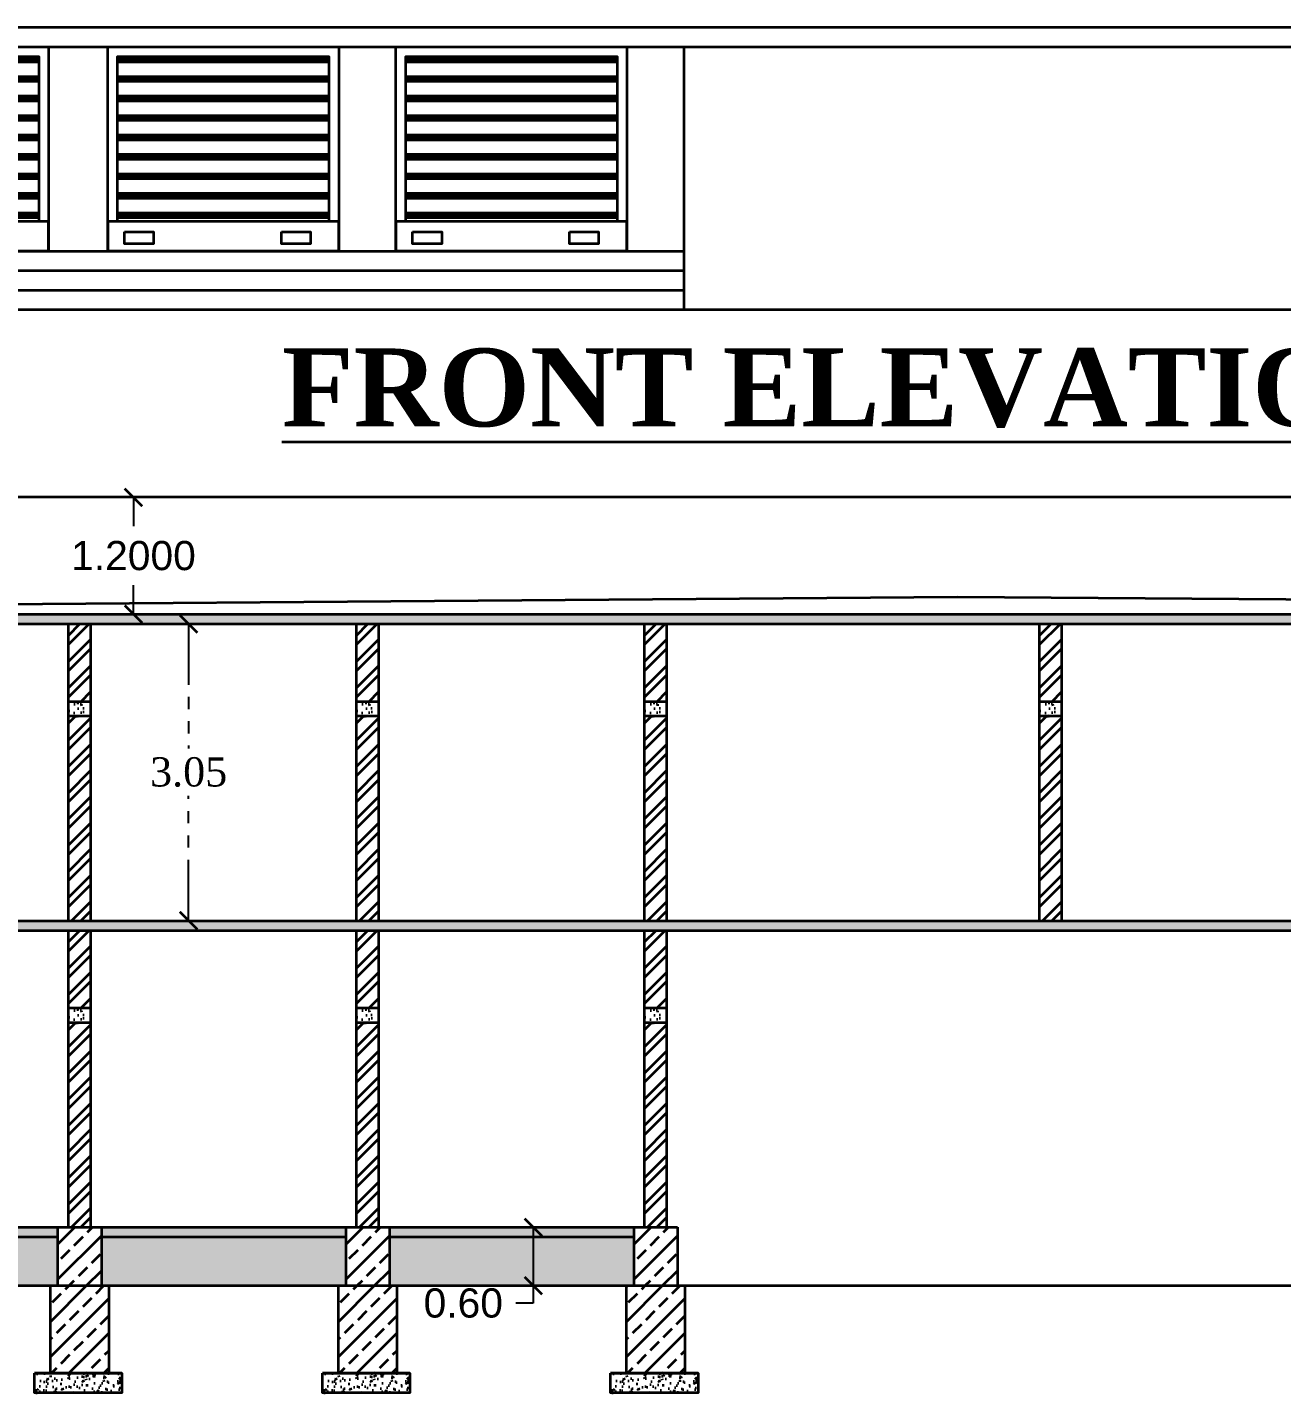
# Model space of a CAD drawing. Header units: metres. Extents: x 915 to 5569, y -1565 to 175.
# Drawn here: x 5397.87 to 5410.76, y -1408.18 to -1394.15 of the extents above; entities that cross this region are included whole.
import ezdxf

# ---------------------------------------------------------------- set-up
doc = ezdxf.new("R2010")
doc.units = ezdxf.units.M
doc.header["$MEASUREMENT"] = 0
doc.header["$PDMODE"] = 98
doc.linetypes.add('HIDDEN', pattern=[0.375, 0.25, -0.125])
doc.linetypes.add('PHANTOM2', pattern=[1.25, 0.625, -0.125, 0.125, -0.125, 0.125, -0.125])
doc.layers.add('BLK_1_FLR_1_KITCHEN', color=163, linetype='Continuous', lineweight=0)
doc.layers.add('BLK_1_PARAPET_HT', color=233, linetype='Continuous')
doc.layers.add('BLK_1_PLINTH_HEIGHT', color=7, linetype='Continuous')
doc.styles.add('S.M.S .HEADING', font='arial.ttf')
doc.styles.get("Standard").update_dxf_attribs({"font": 'times.ttf'})
doc.dimstyles.new('STANDARD$0', dxfattribs={"dimtxt": 0.3, "dimasz": 0.18, "dimexe": 0.1, "dimexo": 0.1, "dimgap": 0.09, "dimtad": 0, "dimtih": 1, "dimtoh": 1, "dimzin": 1, "dimdsep": 46, "dimtxsty": 'Standard', "dimcen": 0.1, "dimadec": 3, "dimazin": 0, "dimtfac": 1, "dimtofl": 0, "dimtmove": 0, "dimatfit": 3, "dimfxl": 0, "dimtolj": 1, "dimtzin": 0, "dimarcsym": 0})
pattern_1 = [(45, (-1959.4351, -1382.82587), (-0.134703842, 0.134703842), []), (45, (-1959.4351, -1382.73062), (-0.134703842, 0.134703842), [])]
pattern_2 = [(45, (-582.45876, -1285.92572), (-0.179605122, 0.179605122), []), (45, (-582.27916, -1285.92572), (-0.179605122, 0.179605122), [0.127, -0.0635])]
pattern_3 = [(45, (-1962.3951, -1382.82587), (-0.134703842, 0.134703842), []), (45, (-1962.3951, -1382.73062), (-0.134703842, 0.134703842), [])]
pattern_4 = [(45, (-585.41876, -1285.92572), (-0.179605122, 0.179605122), []), (45, (-585.23916, -1285.92572), (-0.179605122, 0.179605122), [0.127, -0.0635])]
pattern_5 = [(45, (-1965.3551, -1382.82587), (-0.134703842, 0.134703842), []), (45, (-1965.3551, -1382.73062), (-0.134703842, 0.134703842), [])]
pattern_6 = [(45, (-588.37876, -1285.92572), (-0.179605122, 0.179605122), []), (45, (-588.19916, -1285.92572), (-0.179605122, 0.179605122), [0.127, -0.0635])]
pattern_7 = [(45, (-1959.4351, -1379.67587), (-0.134703842, 0.134703842), []), (45, (-1959.4351, -1379.58062), (-0.134703842, 0.134703842), [])]
pattern_8 = [(45, (-1962.3951, -1379.67587), (-0.134703842, 0.134703842), []), (45, (-1962.3951, -1379.58062), (-0.134703842, 0.134703842), [])]
pattern_9 = [(45, (-1965.3551, -1379.67587), (-0.134703842, 0.134703842), []), (45, (-1965.3551, -1379.58062), (-0.134703842, 0.134703842), [])]
pattern_10 = [(45, (-1955.37581, -1379.67587), (-0.134703842, 0.134703842), []), (45, (-1955.37581, -1379.58062), (-0.134703842, 0.134703842), [])]

# ---------------------------------------------------------------- blocks, each defined once
blk = doc.blocks.new('*D31')
at = {"color": 0, "lineweight": -2}
for p, q in [((5389.384, -1403.329), (5389.184, -1403.329)), ((5389.284, -1403.509), (5389.284, -1404.986)), ((5389.284, -1406.899), (5389.284, -1405.421)), ((5389.384, -1407.079), (5389.184, -1407.079))]:
    blk.add_line(p, q, dxfattribs=at)
at = {"color": 0, "lineweight": 35}
for points in [[(5389.254, -1403.509), (5389.314, -1403.509), (5389.284, -1403.329)], [(5389.254, -1406.899), (5389.314, -1406.899), (5389.284, -1407.079)]]:
    blk.add_solid(points, dxfattribs=at)
at = {"layer": 'Defpoints', "color": 0, "lineweight": 35}
for p in [(5417.255, -1403.329), (5389.284, -1407.079), (5417.255, -1407.079)]:
    blk.add_point(p, dxfattribs=at)
at = {"color": 0, "lineweight": 35, "insert": (5389.284, -1405.204), "char_height": 0.25, "attachment_point": 5}
blk.add_mtext('\\A1;{\\fTimes New Roman|b1|i0|c0|p18;3.75}', dxfattribs=at)
blk = doc.blocks.new('*D33')
at = {"color": 0, "lineweight": -2}
for p, q in [((5389.384, -1400.179), (5389.184, -1400.179)), ((5389.284, -1400.359), (5389.284, -1401.836)), ((5389.284, -1403.749), (5389.284, -1402.271)), ((5389.384, -1403.929), (5389.184, -1403.929))]:
    blk.add_line(p, q, dxfattribs=at)
at = {"color": 0, "lineweight": 35}
for points in [[(5389.254, -1400.359), (5389.314, -1400.359), (5389.284, -1400.179)], [(5389.254, -1403.749), (5389.314, -1403.749), (5389.284, -1403.929)]]:
    blk.add_solid(points, dxfattribs=at)
at = {"layer": 'Defpoints', "color": 0, "lineweight": 35}
for p in [(5417.255, -1400.179), (5389.284, -1403.929), (5417.255, -1403.929)]:
    blk.add_point(p, dxfattribs=at)
at = {"color": 0, "lineweight": 35, "insert": (5389.284, -1402.054), "char_height": 0.25, "attachment_point": 5}
blk.add_mtext('\\A1;{\\fTimes New Roman|b1|i0|c0|p18;3.75}', dxfattribs=at)
blk = doc.blocks.new('_ArchTick')
at = {"color": 0, "linetype": 'ByBlock', "const_width": 0.15}
blk.add_lwpolyline([(-0.5, -0.5), (0.5, 0.5)], dxfattribs=at)
blk = doc.blocks.new('*D163')
at = {"layer": 'BLK_1_FLR_1_KITCHEN', "color": 0, "linetype": 'HIDDEN'}
for p, q in [((5399.529, -1400.279), (5399.329, -1400.279)), ((5399.529, -1403.327), (5399.329, -1403.327))]:
    blk.add_line(p, q, dxfattribs=at)
at = {"layer": 'BLK_1_FLR_1_KITCHEN', "color": 0, "linetype": 'PHANTOM2', "lineweight": -2}
for p, q in [((5399.529, -1400.279), (5399.529, -1401.56)), ((5399.529, -1403.327), (5399.529, -1402.046))]:
    blk.add_line(p, q, dxfattribs=at)
at = {"layer": 'Defpoints', "color": 0, "lineweight": 35}
for p in [(5399.569, -1400.279), (5399.529, -1403.327), (5399.569, -1403.327)]:
    blk.add_point(p, dxfattribs=at)
at = {"layer": 'BLK_1_FLR_1_KITCHEN', "color": 0, "lineweight": -2, "xscale": 0.18, "yscale": 0.18, "zscale": 0.18}
for p, rotation in [((5399.529, -1400.279), 90), ((5399.529, -1403.327), 270)]:
    blk.add_blockref('_ArchTick', p, dxfattribs=dict(at, rotation=rotation))
at = {"layer": 'BLK_1_FLR_1_KITCHEN', "color": 0, "lineweight": 30, "insert": (5399.529, -1401.803), "char_height": 0.3, "attachment_point": 5}
blk.add_mtext('\\A1;3.05', dxfattribs=at)
blk = doc.blocks.new('*D168')
at = {"layer": 'BLK_1_PARAPET_HT', "color": 0, "lineweight": -2}
for p, q in [((5398.924, -1398.979), (5398.782, -1398.979)), ((5398.962, -1398.979), (5398.962, -1399.276)), ((5398.962, -1400.179), (5398.962, -1399.882)), ((5398.924, -1400.179), (5398.782, -1400.179))]:
    blk.add_line(p, q, dxfattribs=at)
at = {"layer": 'Defpoints', "color": 0, "lineweight": 35}
for p in [(5398.962, -1398.979), (5399.124, -1398.979), (5399.124, -1400.179)]:
    blk.add_point(p, dxfattribs=at)
at = {"layer": 'BLK_1_PARAPET_HT', "color": 0, "lineweight": -2, "xscale": 0.18, "yscale": 0.18, "zscale": 0.18}
for p, rotation in [((5398.962, -1398.979), 90), ((5398.962, -1400.179), 270)]:
    blk.add_blockref('_ArchTick', p, dxfattribs=dict(at, rotation=rotation))
at = {"layer": 'BLK_1_PARAPET_HT', "color": 0, "lineweight": 30, "insert": (5398.962, -1399.579), "char_height": 0.3, "attachment_point": 5, "style": 'S.M.S .HEADING'}
blk.add_mtext('\\A1;1.2000', dxfattribs=at)
blk = doc.blocks.new('*D178')
at = {"layer": 'BLK_1_PLINTH_HEIGHT', "color": 0, "lineweight": -2}
for p, q in [((5403.07, -1406.479), (5403.2, -1406.479)), ((5403.07, -1406.479), (5403.07, -1407.079)), ((5403.07, -1407.079), (5403.2, -1407.079)), ((5403.07, -1407.079), (5403.07, -1407.259)), ((5403.07, -1407.259), (5402.89, -1407.259))]:
    blk.add_line(p, q, dxfattribs=at)
at = {"layer": 'Defpoints', "color": 0, "lineweight": 35}
for p in [(5403.07, -1406.479), (5403.07, -1407.079), (5403.07, -1407.079)]:
    blk.add_point(p, dxfattribs=at)
at = {"layer": 'BLK_1_PLINTH_HEIGHT', "color": 0, "lineweight": -2, "xscale": 0.18, "yscale": 0.18, "zscale": 0.18}
for p, rotation in [((5403.07, -1406.479), 90), ((5403.07, -1407.079), 270)]:
    blk.add_blockref('_ArchTick', p, dxfattribs=dict(at, rotation=rotation))
at = {"layer": 'BLK_1_PLINTH_HEIGHT', "color": 0, "lineweight": 30, "insert": (5402.351, -1407.259), "char_height": 0.3, "attachment_point": 5, "style": 'S.M.S .HEADING'}
blk.add_mtext('\\A1;0.60', dxfattribs=at)

msp = doc.modelspace()

# ---------------------------------------------------------------- hatches: boundary and pattern name
at = {"lineweight": 35, "ltscale": 5}
h = msp.add_hatch(dxfattribs=at)
h.set_pattern_fill('PLAST', color=256, scale=0.8)
h.set_pattern_definition([(0, (3021.75281, 1426.6957), (0, 0.2), []), (0, (3021.75281, 1426.7207), (0, 0.2), []), (0, (3021.75281, 1426.7457), (0, 0.2), [])])
h.paths.add_polyline_path([(5397.98908, -1394.44921), (5395.81738, -1394.44921), (5395.81738, -1396.14513), (5397.98908, -1396.14513)])
h = msp.add_hatch(dxfattribs=at)
h.set_pattern_fill('PLAST', color=256, scale=0.8)
h.set_pattern_definition([(0, (3024.73451, 1426.6957), (0, 0.2), []), (0, (3024.73451, 1426.7207), (0, 0.2), []), (0, (3024.73451, 1426.7457), (0, 0.2), [])])
h.paths.add_polyline_path([(5400.97079, -1394.44921), (5398.79908, -1394.44921), (5398.79908, -1396.14513), (5400.97079, -1396.14513)])
h = msp.add_hatch(dxfattribs=at)
h.set_pattern_fill('PLAST', color=256, scale=0.8)
h.set_pattern_definition([(0, (3027.69451, 1426.6957), (0, 0.2), []), (0, (3027.69451, 1426.7207), (0, 0.2), []), (0, (3027.69451, 1426.7457), (0, 0.2), [])])
h.paths.add_polyline_path([(5403.93079, -1394.44921), (5401.75908, -1394.44921), (5401.75908, -1396.14513), (5403.93079, -1396.14513)])
at = {"lineweight": 35}
h = msp.add_hatch(dxfattribs=at)
h.set_pattern_fill('AR-CONC', color=256, scale=0.001)
h.set_pattern_definition([(50, (5431.01056, -1400.19939), (0.1821847, -0.0159391), [0.01905, -0.20955]), (355, (5431.01056, -1400.1994), (-0.0352434, 0.1910568), [0.01524, -0.1676406]), (100.45144, (5431.02575, -1400.20072), (0.14694125, 0.17511775), [0.01619, -0.1780902]), (46.1842, (5431.01056, -1400.1486), (0.271079, -0.0420423), [0.028575, -0.314325]), (96.6356, (5431.03315, -1400.1521), (0.2374041, 0.2474261), [0.024285, -0.2671356]), (351.18415, (5431.01056, -1400.1486), (0.2374041, 0.2474261), [0.02286, -0.2514597]), (21, (5431.03596, -1400.16129), (0.1516144, -0.1022652), [0.01905, -0.20955]), (326, (5431.03596, -1400.1613), (0.061802, 0.184188), [0.01524, -0.16764]), (71.45144, (5431.0486, -1400.16981), (0.2134164, 0.0819228), [0.01619, -0.1780899]), (37.5, (5431.010563, -1400.19939), (0.0030886, 0.08455504), [0, -0.165608, 0, -0.17018, 0, -0.168275]), (7.5, (5431.01056, -1400.19939), (0.06681966, 0.10018057), [0, -0.097028, 0, -0.161798, 0, -0.064135]), (327.5, (5430.95392, -1400.19939), (0.1355906, -0.00572874), [0, -0.0635, 0, -0.19812, 0, -0.26289]), (317.5, (5430.92852, -1400.19939), (0.1481292, 0.0254265), [0, -0.08255, 0, -0.131572, 0, -0.18669])])
h.paths.add_polyline_path([(5395.31113, -1400.28931), (5395.31113, -1400.18931), (5395.31113, -1400.1787), (5395.31113, -1400.2787)])
h.paths.add_polyline_path([(5427.30043, -1400.2787), (5427.30043, -1400.1787), (5395.31113, -1400.1787), (5395.31113, -1400.2787)])
h.paths.add_polyline_path([(5427.30043, -1400.1787), (5427.30043, -1400.2787)])
h = msp.add_hatch(dxfattribs=at)
h.set_pattern_fill('STEEL', color=256, scale=0.06, style=0)
h.set_pattern_definition(pattern_9)
h.paths.add_polyline_path([(5398.29283, -1401.0787), (5398.40783, -1401.0787), (5398.52283, -1401.0787), (5398.52283, -1400.2787), (5398.29283, -1400.2787)])
h = msp.add_hatch(dxfattribs=at)
h.set_pattern_fill('STEEL', color=256, scale=0.06, style=0)
h.set_pattern_definition(pattern_8)
h.paths.add_polyline_path([(5401.25283, -1401.0787), (5401.36783, -1401.0787), (5401.48283, -1401.0787), (5401.48283, -1400.2787), (5401.25283, -1400.2787)])
h = msp.add_hatch(dxfattribs=at)
h.set_pattern_fill('STEEL', color=256, scale=0.06, style=0)
h.set_pattern_definition(pattern_7)
h.paths.add_polyline_path([(5404.21283, -1401.0787), (5404.32783, -1401.0787), (5404.44283, -1401.0787), (5404.44283, -1400.2787), (5404.21283, -1400.2787)])
h = msp.add_hatch(dxfattribs=at)
h.set_pattern_fill('STEEL', color=256, scale=0.06, style=0)
h.set_pattern_definition(pattern_10)
h.paths.add_polyline_path([(5408.27211, -1401.0787), (5408.38711, -1401.0787), (5408.50211, -1401.0787), (5408.50211, -1400.2787), (5408.27211, -1400.2787)])
h = msp.add_hatch(dxfattribs=at)
h.set_pattern_fill('AR-CONC', color=256, scale=0.001, style=0)
h.set_pattern_definition([(50, (-1747.90223, -1367.7763), (0.182184669, -0.0159390855), [0.01905, -0.20955]), (355, (-1747.90223, -1367.7763), (-0.035242826, 0.191056643), [0.01524, -0.16764]), (100.451, (-1747.88705, -1367.77763), (0.1469425017, 0.175116688), [0.01619, -0.17809]), (46.1842, (-1747.90223, -1367.7255), (0.271079041, -0.042042328), [0.028575, -0.314325]), (96.6356, (-1747.87964, -1367.729), (0.237404234, 0.247425556), [0.024285, -0.267135]), (351.184, (-1747.90223, -1367.7255), (0.237404606, 0.247425118), [0.02286, -0.25146]), (21, (-1747.87683, -1367.7382), (0.1516148798, -0.1022655185), [0.01905, -0.20955]), (326, (-1747.87683, -1367.7382), (0.0618020283, 0.184187966), [0.01524, -0.16764]), (71.4514, (-1747.8642, -1367.74672), (0.2134164908, 0.0819228577), [0.01619, -0.17809]), (37.5, (-1747.902235, -1367.7763), (0.00308860325, 0.0845550389), [0, -0.165608, 0, -0.17018, 0, -0.168275]), (7.5, (-1747.902235, -1367.7763), (0.0668196625, 0.1001805748), [0, -0.097028, 0, -0.161798, 0, -0.064135]), (327.5, (-1747.95888, -1367.7763), (0.13559059517, -0.005728744), [0, -0.0635, 0, -0.19812, 0, -0.26289]), (317.5, (-1747.98428, -1367.7763), (0.1481291814, 0.025426491), [0, -0.08255, 0, -0.131572, 0, -0.18669])])
h.paths.add_polyline_path([(5398.52283, -1401.0787), (5398.29283, -1401.0787), (5398.29283, -1401.2287), (5398.52283, -1401.2287)])
h = msp.add_hatch(dxfattribs=at)
h.set_pattern_fill('AR-CONC', color=256, scale=0.001, style=0)
h.set_pattern_definition([(50, (-1744.94223, -1367.7763), (0.182184669, -0.0159390855), [0.01905, -0.20955]), (355, (-1744.94223, -1367.7763), (-0.035242826, 0.191056643), [0.01524, -0.16764]), (100.451, (-1744.92705, -1367.77763), (0.1469425017, 0.175116688), [0.01619, -0.17809]), (46.1842, (-1744.94223, -1367.7255), (0.271079041, -0.042042328), [0.028575, -0.314325]), (96.6356, (-1744.91964, -1367.729), (0.237404234, 0.247425556), [0.024285, -0.267135]), (351.184, (-1744.94223, -1367.7255), (0.237404606, 0.247425118), [0.02286, -0.25146]), (21, (-1744.91683, -1367.7382), (0.1516148798, -0.1022655185), [0.01905, -0.20955]), (326, (-1744.91683, -1367.7382), (0.0618020283, 0.184187966), [0.01524, -0.16764]), (71.4514, (-1744.9042, -1367.74672), (0.2134164908, 0.0819228577), [0.01619, -0.17809]), (37.5, (-1744.942235, -1367.7763), (0.00308860325, 0.0845550389), [0, -0.165608, 0, -0.17018, 0, -0.168275]), (7.5, (-1744.942235, -1367.7763), (0.0668196625, 0.1001805748), [0, -0.097028, 0, -0.161798, 0, -0.064135]), (327.5, (-1744.99888, -1367.7763), (0.13559059517, -0.005728744), [0, -0.0635, 0, -0.19812, 0, -0.26289]), (317.5, (-1745.02428, -1367.7763), (0.1481291814, 0.025426491), [0, -0.08255, 0, -0.131572, 0, -0.18669])])
h.paths.add_polyline_path([(5401.48283, -1401.0787), (5401.25283, -1401.0787), (5401.25283, -1401.2287), (5401.48283, -1401.2287)])
h = msp.add_hatch(dxfattribs=at)
h.set_pattern_fill('AR-CONC', color=256, scale=0.001, style=0)
h.set_pattern_definition([(50, (-1741.98223, -1367.7763), (0.182184669, -0.0159390855), [0.01905, -0.20955]), (355, (-1741.98223, -1367.7763), (-0.035242826, 0.191056643), [0.01524, -0.16764]), (100.451, (-1741.96705, -1367.77763), (0.1469425017, 0.175116688), [0.01619, -0.17809]), (46.1842, (-1741.98223, -1367.7255), (0.271079041, -0.042042328), [0.028575, -0.314325]), (96.6356, (-1741.95964, -1367.729), (0.237404234, 0.247425556), [0.024285, -0.267135]), (351.184, (-1741.98223, -1367.7255), (0.237404606, 0.247425118), [0.02286, -0.25146]), (21, (-1741.95683, -1367.7382), (0.1516148798, -0.1022655185), [0.01905, -0.20955]), (326, (-1741.95683, -1367.7382), (0.0618020283, 0.184187966), [0.01524, -0.16764]), (71.4514, (-1741.9442, -1367.74672), (0.2134164908, 0.0819228577), [0.01619, -0.17809]), (37.5, (-1741.982235, -1367.7763), (0.00308860325, 0.0845550389), [0, -0.165608, 0, -0.17018, 0, -0.168275]), (7.5, (-1741.982235, -1367.7763), (0.0668196625, 0.1001805748), [0, -0.097028, 0, -0.161798, 0, -0.064135]), (327.5, (-1742.03888, -1367.7763), (0.13559059517, -0.005728744), [0, -0.0635, 0, -0.19812, 0, -0.26289]), (317.5, (-1742.06428, -1367.7763), (0.1481291814, 0.025426491), [0, -0.08255, 0, -0.131572, 0, -0.18669])])
h.paths.add_polyline_path([(5404.44283, -1401.0787), (5404.21283, -1401.0787), (5404.21283, -1401.2287), (5404.44283, -1401.2287)])
h = msp.add_hatch(dxfattribs=at)
h.set_pattern_fill('AR-CONC', color=256, scale=0.001, style=0)
h.set_pattern_definition([(50, (-1737.92295, -1367.7763), (0.182184669, -0.0159390855), [0.01905, -0.20955]), (355, (-1737.92295, -1367.7763), (-0.035242826, 0.191056643), [0.01524, -0.16764]), (100.451, (-1737.90777, -1367.77763), (0.1469425017, 0.175116688), [0.01619, -0.17809]), (46.1842, (-1737.92295, -1367.7255), (0.271079041, -0.042042328), [0.028575, -0.314325]), (96.6356, (-1737.90036, -1367.729), (0.237404234, 0.247425556), [0.024285, -0.267135]), (351.184, (-1737.92295, -1367.7255), (0.237404606, 0.247425118), [0.02286, -0.25146]), (21, (-1737.89755, -1367.7382), (0.1516148798, -0.1022655185), [0.01905, -0.20955]), (326, (-1737.89755, -1367.7382), (0.0618020283, 0.184187966), [0.01524, -0.16764]), (71.4514, (-1737.88492, -1367.74672), (0.2134164908, 0.0819228577), [0.01619, -0.17809]), (37.5, (-1737.92295, -1367.7763), (0.00308860325, 0.0845550389), [0, -0.165608, 0, -0.17018, 0, -0.168275]), (7.5, (-1737.92295, -1367.7763), (0.0668196625, 0.1001805748), [0, -0.097028, 0, -0.161798, 0, -0.064135]), (327.5, (-1737.97959, -1367.7763), (0.13559059517, -0.005728744), [0, -0.0635, 0, -0.19812, 0, -0.26289]), (317.5, (-1738.00499, -1367.7763), (0.1481291814, 0.025426491), [0, -0.08255, 0, -0.131572, 0, -0.18669])])
h.paths.add_polyline_path([(5408.50211, -1401.0787), (5408.27211, -1401.0787), (5408.27211, -1401.2287), (5408.50211, -1401.2287)])
h = msp.add_hatch(dxfattribs=at)
h.set_pattern_fill('STEEL', color=256, scale=0.06, style=0)
h.set_pattern_definition(pattern_9)
h.paths.add_polyline_path([(5398.52283, -1401.2287), (5398.29283, -1401.2287), (5398.29283, -1403.3287), (5398.52283, -1403.3287)])
h = msp.add_hatch(dxfattribs=at)
h.set_pattern_fill('STEEL', color=256, scale=0.06, style=0)
h.set_pattern_definition(pattern_8)
h.paths.add_polyline_path([(5401.48283, -1401.2287), (5401.25283, -1401.2287), (5401.25283, -1403.3287), (5401.48283, -1403.3287)])
h = msp.add_hatch(dxfattribs=at)
h.set_pattern_fill('STEEL', color=256, scale=0.06, style=0)
h.set_pattern_definition(pattern_7)
h.paths.add_polyline_path([(5404.44283, -1401.2287), (5404.21283, -1401.2287), (5404.21283, -1403.3287), (5404.44283, -1403.3287)])
h = msp.add_hatch(dxfattribs=at)
h.set_pattern_fill('STEEL', color=256, scale=0.06, style=0)
h.set_pattern_definition(pattern_10)
h.paths.add_polyline_path([(5408.50211, -1401.2287), (5408.27211, -1401.2287), (5408.27211, -1403.3287), (5408.50211, -1403.3287)])
h = msp.add_hatch(dxfattribs=at)
h.set_pattern_fill('AR-CONC', color=256, scale=0.001)
h.set_pattern_definition([(50, (5431.01056, -1403.34939), (0.18218467, -0.0159391), [0.01905, -0.20955]), (355, (5431.01056, -1403.3494), (-0.0352434, 0.19105685), [0.01524, -0.1676406]), (100.45144, (5431.02575, -1403.35072), (0.14694125, 0.17511775), [0.01619, -0.17809024]), (46.1842, (5431.01056, -1403.2986), (0.271079, -0.0420423), [0.028575, -0.314325]), (96.63556, (5431.03315, -1403.3021), (0.2374041, 0.2474261), [0.024285, -0.2671356]), (351.18415, (5431.01056, -1403.2986), (0.2374041, 0.2474261), [0.02286, -0.2514597]), (21, (5431.03596, -1403.31129), (0.1516144, -0.1022652), [0.01905, -0.20955]), (326, (5431.03596, -1403.3113), (0.061802, 0.184188), [0.01524, -0.16764]), (71.45144, (5431.0486, -1403.31981), (0.2134164, 0.0819228), [0.01619, -0.1780899]), (37.5, (5431.010563, -1403.34939), (0.0030886, 0.08455504), [0, -0.165608, 0, -0.17018, 0, -0.168275]), (7.5, (5431.01056, -1403.34939), (0.06681966, 0.10018057), [0, -0.097028, 0, -0.161798, 0, -0.064135]), (327.5, (5430.95392, -1403.34939), (0.1355906, -0.00572874), [0, -0.0635, 0, -0.19812, 0, -0.26289]), (317.5, (5430.92852, -1403.34939), (0.14812918, 0.0254265), [0, -0.08255, 0, -0.131572, 0, -0.18669])])
h.paths.add_polyline_path([(5392.31113, -1403.4287), (5392.31113, -1403.3287), (5392.08113, -1403.3287), (5392.08113, -1403.4287)])
h.paths.add_polyline_path([(5424.07043, -1403.4287), (5424.07043, -1403.3287), (5395.31113, -1403.3287), (5395.31113, -1403.4287)])
h.paths.add_polyline_path([(5427.07043, -1403.3287), (5427.07043, -1403.4287), (5427.30043, -1403.4287), (5427.30043, -1403.3287)])
h = msp.add_hatch(dxfattribs=at)
h.set_pattern_fill('STEEL', color=256, scale=0.06, style=0)
h.set_pattern_definition(pattern_5)
h.paths.add_polyline_path([(5398.29283, -1404.2287), (5398.40783, -1404.2287), (5398.52283, -1404.2287), (5398.52283, -1403.4287), (5398.29283, -1403.4287)])
h = msp.add_hatch(dxfattribs=at)
h.set_pattern_fill('STEEL', color=256, scale=0.06, style=0)
h.set_pattern_definition(pattern_3)
h.paths.add_polyline_path([(5401.25283, -1404.2287), (5401.36783, -1404.2287), (5401.48283, -1404.2287), (5401.48283, -1403.4287), (5401.25283, -1403.4287)])
h = msp.add_hatch(dxfattribs=at)
h.set_pattern_fill('STEEL', color=256, scale=0.06, style=0)
h.set_pattern_definition(pattern_1)
h.paths.add_polyline_path([(5404.21283, -1404.2287), (5404.32783, -1404.2287), (5404.44283, -1404.2287), (5404.44283, -1403.4287), (5404.21283, -1403.4287)])
h = msp.add_hatch(dxfattribs=at)
h.set_pattern_fill('AR-CONC', color=256, scale=0.001, style=0)
h.set_pattern_definition([(50, (-1747.90223, -1370.9263), (0.182184669, -0.0159390855), [0.01905, -0.20955]), (355, (-1747.90223, -1370.9263), (-0.035242826, 0.191056643), [0.01524, -0.16764]), (100.451, (-1747.88705, -1370.92763), (0.1469425017, 0.175116688), [0.01619, -0.17809]), (46.1842, (-1747.90223, -1370.8755), (0.271079041, -0.042042328), [0.028575, -0.314325]), (96.6356, (-1747.87964, -1370.879), (0.237404234, 0.247425556), [0.024285, -0.267135]), (351.184, (-1747.90223, -1370.8755), (0.237404606, 0.247425118), [0.02286, -0.25146]), (21, (-1747.87683, -1370.8882), (0.1516148798, -0.1022655185), [0.01905, -0.20955]), (326, (-1747.87683, -1370.8882), (0.0618020283, 0.184187966), [0.01524, -0.16764]), (71.4514, (-1747.8642, -1370.89672), (0.2134164908, 0.0819228577), [0.01619, -0.17809]), (37.5, (-1747.902235, -1370.9263), (0.00308860325, 0.0845550389), [0, -0.165608, 0, -0.17018, 0, -0.168275]), (7.5, (-1747.902235, -1370.9263), (0.0668196625, 0.1001805748), [0, -0.097028, 0, -0.161798, 0, -0.064135]), (327.5, (-1747.95888, -1370.9263), (0.13559059517, -0.005728744), [0, -0.0635, 0, -0.19812, 0, -0.26289]), (317.5, (-1747.98428, -1370.9263), (0.1481291814, 0.025426491), [0, -0.08255, 0, -0.131572, 0, -0.18669])])
h.paths.add_polyline_path([(5398.52283, -1404.2287), (5398.29283, -1404.2287), (5398.29283, -1404.3787), (5398.52283, -1404.3787)])
h = msp.add_hatch(dxfattribs=at)
h.set_pattern_fill('AR-CONC', color=256, scale=0.001, style=0)
h.set_pattern_definition([(50, (-1744.94223, -1370.9263), (0.182184669, -0.0159390855), [0.01905, -0.20955]), (355, (-1744.94223, -1370.9263), (-0.035242826, 0.191056643), [0.01524, -0.16764]), (100.451, (-1744.92705, -1370.92763), (0.1469425017, 0.175116688), [0.01619, -0.17809]), (46.1842, (-1744.94223, -1370.8755), (0.271079041, -0.042042328), [0.028575, -0.314325]), (96.6356, (-1744.91964, -1370.879), (0.237404234, 0.247425556), [0.024285, -0.267135]), (351.184, (-1744.94223, -1370.8755), (0.237404606, 0.247425118), [0.02286, -0.25146]), (21, (-1744.91683, -1370.8882), (0.1516148798, -0.1022655185), [0.01905, -0.20955]), (326, (-1744.91683, -1370.8882), (0.0618020283, 0.184187966), [0.01524, -0.16764]), (71.4514, (-1744.9042, -1370.89672), (0.2134164908, 0.0819228577), [0.01619, -0.17809]), (37.5, (-1744.942235, -1370.9263), (0.00308860325, 0.0845550389), [0, -0.165608, 0, -0.17018, 0, -0.168275]), (7.5, (-1744.942235, -1370.9263), (0.0668196625, 0.1001805748), [0, -0.097028, 0, -0.161798, 0, -0.064135]), (327.5, (-1744.99888, -1370.9263), (0.13559059517, -0.005728744), [0, -0.0635, 0, -0.19812, 0, -0.26289]), (317.5, (-1745.02428, -1370.9263), (0.1481291814, 0.025426491), [0, -0.08255, 0, -0.131572, 0, -0.18669])])
h.paths.add_polyline_path([(5401.48283, -1404.2287), (5401.25283, -1404.2287), (5401.25283, -1404.3787), (5401.48283, -1404.3787)])
h = msp.add_hatch(dxfattribs=at)
h.set_pattern_fill('AR-CONC', color=256, scale=0.001, style=0)
h.set_pattern_definition([(50, (-1741.98223, -1370.9263), (0.182184669, -0.0159390855), [0.01905, -0.20955]), (355, (-1741.98223, -1370.9263), (-0.035242826, 0.191056643), [0.01524, -0.16764]), (100.451, (-1741.96705, -1370.92763), (0.1469425017, 0.175116688), [0.01619, -0.17809]), (46.1842, (-1741.98223, -1370.8755), (0.271079041, -0.042042328), [0.028575, -0.314325]), (96.6356, (-1741.95964, -1370.879), (0.237404234, 0.247425556), [0.024285, -0.267135]), (351.184, (-1741.98223, -1370.8755), (0.237404606, 0.247425118), [0.02286, -0.25146]), (21, (-1741.95683, -1370.8882), (0.1516148798, -0.1022655185), [0.01905, -0.20955]), (326, (-1741.95683, -1370.8882), (0.0618020283, 0.184187966), [0.01524, -0.16764]), (71.4514, (-1741.9442, -1370.89672), (0.2134164908, 0.0819228577), [0.01619, -0.17809]), (37.5, (-1741.982235, -1370.9263), (0.00308860325, 0.0845550389), [0, -0.165608, 0, -0.17018, 0, -0.168275]), (7.5, (-1741.982235, -1370.9263), (0.0668196625, 0.1001805748), [0, -0.097028, 0, -0.161798, 0, -0.064135]), (327.5, (-1742.03888, -1370.9263), (0.13559059517, -0.005728744), [0, -0.0635, 0, -0.19812, 0, -0.26289]), (317.5, (-1742.06428, -1370.9263), (0.1481291814, 0.025426491), [0, -0.08255, 0, -0.131572, 0, -0.18669])])
h.paths.add_polyline_path([(5404.44283, -1404.2287), (5404.21283, -1404.2287), (5404.21283, -1404.3787), (5404.44283, -1404.3787)])
h = msp.add_hatch(dxfattribs=at)
h.set_pattern_fill('STEEL', color=256, scale=0.06, style=0)
h.set_pattern_definition(pattern_5)
h.paths.add_polyline_path([(5398.52283, -1404.3787), (5398.29283, -1404.3787), (5398.29283, -1406.4787), (5398.52283, -1406.4787)])
h = msp.add_hatch(dxfattribs=at)
h.set_pattern_fill('STEEL', color=256, scale=0.06, style=0)
h.set_pattern_definition(pattern_3)
h.paths.add_polyline_path([(5401.48283, -1404.3787), (5401.25283, -1404.3787), (5401.25283, -1406.4787), (5401.48283, -1406.4787)])
h = msp.add_hatch(dxfattribs=at)
h.set_pattern_fill('STEEL', color=256, scale=0.06, style=0)
h.set_pattern_definition(pattern_1)
h.paths.add_polyline_path([(5404.44283, -1404.3787), (5404.21283, -1404.3787), (5404.21283, -1406.4787), (5404.44283, -1406.4787)])
h = msp.add_hatch(dxfattribs=at)
h.set_pattern_fill('AR-CONC', color=256, scale=0.03, style=0)
h.set_pattern_definition([(50, (3021.75281, 1426.60014), (0.215178055, -0.0188256405), [0.0225, -0.2475]), (355, (3021.75281, 1426.60014), (-0.0416254, 0.22565764), [0.018, -0.198]), (100.4514445, (3021.77074, 1426.59857), (0.173552654, 0.206831997), [0.019122058, -0.210342634]), (46.1842, (3021.7528, 1426.66014), (0.3201724, -0.049655784), [0.03375, -0.37125]), (96.6356355, (3021.7795, 1426.656), (0.280398584, 0.29223558), [0.028683103, -0.315514128]), (351.184164, (3021.7528, 1426.66014), (0.280398584, 0.29223558), [0.027, -0.297]), (21, (3021.78281, 1426.64514), (0.179072116, -0.120785667), [0.0225, -0.2475]), (326, (3021.78281, 1426.64514), (0.0729946, 0.217545014), [0.018, -0.198]), (71.451445, (3021.79773, 1426.63507), (0.252066713, 0.096759346), [0.019122057, -0.210342634]), (37.5, (3021.75281, 1426.600135), (0.0036479566, 0.0998681561), [0, -0.1956, 0, -0.201, 0, -0.19875]), (7.5, (3021.75281, 1426.60014), (0.0789208612, 0.1183235136), [0, -0.1146, 0, -0.1911, 0, -0.07575]), (327.5, (3021.68591, 1426.600135), (0.1601467309, -0.0067664615), [0, -0.075, 0, -0.234, 0, -0.3105]), (317.5, (3021.65591, 1426.60014), (0.174955851, 0.0300314947), [0, -0.0975, 0, -0.1554, 0, -0.2205])])
h.paths.add_polyline_path([(5395.20113, -1406.4787), (5392.42113, -1406.4787), (5392.42113, -1406.5787), (5395.20113, -1406.5787)])
h.paths.add_polyline_path([(5398.18283, -1406.4787), (5395.65113, -1406.4787), (5395.65113, -1406.5787), (5398.18283, -1406.5787)])
h.paths.add_polyline_path([(5401.14283, -1406.4787), (5398.63283, -1406.4787), (5398.63283, -1406.5787), (5401.14283, -1406.5787)])
h.paths.add_polyline_path([(5404.10283, -1406.4787), (5401.59283, -1406.4787), (5401.59283, -1406.5787), (5404.10283, -1406.5787)])
h = msp.add_hatch(dxfattribs=at)
h.set_pattern_fill('AR-SAND', color=256, scale=0.05)
h.set_pattern_definition([(37.5, (3021.75281, 1426.600135), (-0.0031496679, 0.0963411885), [0, -0.076, 0, -0.085, 0, -0.08125]), (7.5, (3021.75281, 1426.60014), (0.0884888353, 0.1411073033), [0, -0.041, 0, -0.0685, 0, -0.02625]), (327.5, (3021.69131, 1426.600135), (0.155707093, 0.0002829527), [0, -0.025, 0, -0.09, 0, -0.1175]), (317.5, (3021.69131, 1426.60014), (0.15030633, 0.0438837782), [0, -0.0125, 0, -0.059, 0, -0.0675])])
h.paths.add_polyline_path([(5395.20113, -1407.0787), (5395.20113, -1406.5787), (5392.42113, -1406.5787), (5392.42113, -1407.0787)])
h.paths.add_polyline_path([(5398.18283, -1407.0787), (5398.18283, -1406.5787), (5395.65113, -1406.5787), (5395.65113, -1407.0787)])
h.paths.add_polyline_path([(5398.63283, -1406.5787), (5398.63283, -1407.0787), (5398.70783, -1407.0787), (5401.14283, -1407.0787), (5401.14283, -1406.5787)])
h.paths.add_polyline_path([(5401.59283, -1406.5787), (5401.59283, -1407.0787), (5401.66783, -1407.0787), (5404.10283, -1407.0787), (5404.10283, -1406.5787)])
h = msp.add_hatch(dxfattribs=at)
h.set_pattern_fill('ANSI33', color=256, scale=0.04, style=0)
h.set_pattern_definition(pattern_6)
h.paths.add_polyline_path([(5398.18283, -1407.0787), (5398.63283, -1407.0787), (5398.63283, -1406.4787), (5398.18283, -1406.4787)])
h = msp.add_hatch(dxfattribs=at)
h.set_pattern_fill('ANSI33', color=256, scale=0.04, style=0)
h.set_pattern_definition(pattern_4)
h.paths.add_polyline_path([(5401.14283, -1407.0787), (5401.59283, -1407.0787), (5401.59283, -1406.4787), (5401.14283, -1406.4787)])
h = msp.add_hatch(dxfattribs=at)
h.set_pattern_fill('ANSI33', color=256, scale=0.04, style=0)
h.set_pattern_definition(pattern_2)
h.paths.add_polyline_path([(5404.10283, -1407.0787), (5404.55283, -1407.0787), (5404.55283, -1406.4787), (5404.10283, -1406.4787)])
h = msp.add_hatch(dxfattribs=at)
h.set_pattern_fill('ANSI33', color=256, scale=0.04, style=0)
h.set_pattern_definition(pattern_6)
h.paths.add_polyline_path([(5398.70783, -1407.0787), (5398.10783, -1407.0787), (5398.10783, -1407.9787), (5398.70783, -1407.9787)])
h = msp.add_hatch(dxfattribs=at)
h.set_pattern_fill('ANSI33', color=256, scale=0.04, style=0)
h.set_pattern_definition(pattern_4)
h.paths.add_polyline_path([(5401.66783, -1407.0787), (5401.06783, -1407.0787), (5401.06783, -1407.9787), (5401.66783, -1407.9787)])
h = msp.add_hatch(dxfattribs=at)
h.set_pattern_fill('ANSI33', color=256, scale=0.04, style=0)
h.set_pattern_definition(pattern_2)
h.paths.add_polyline_path([(5404.62783, -1407.0787), (5404.02783, -1407.0787), (5404.02783, -1407.9787), (5404.62783, -1407.9787)])
h = msp.add_hatch(dxfattribs=at)
h.set_pattern_fill('AR-CONC', color=256, scale=0.001, style=0)
h.set_pattern_definition([(50, (-588.39319, -1285.92572), (0.182184669, -0.0159390855), [0.01905, -0.20955]), (355, (-588.39319, -1285.92572), (-0.035242826, 0.191056643), [0.01524, -0.16764]), (100.451, (-588.378, -1285.92705), (0.1469425017, 0.175116688), [0.01619, -0.17809]), (46.1842, (-588.39319, -1285.87492), (0.271079041, -0.042042328), [0.028575, -0.314325]), (96.6356, (-588.3706, -1285.87843), (0.237404234, 0.247425556), [0.024285, -0.267135]), (351.184, (-588.3932, -1285.87492), (0.237404606, 0.247425118), [0.02286, -0.25146]), (21, (-588.36779, -1285.88762), (0.15161488, -0.1022655185), [0.01905, -0.20955]), (326, (-588.36779, -1285.88762), (0.0618020283, 0.184187966), [0.01524, -0.16764]), (71.4514, (-588.35515, -1285.89615), (0.213416491, 0.0819228577), [0.01619, -0.17809]), (37.5, (-588.39319, -1285.925724), (0.00308860325, 0.0845550389), [0, -0.165608, 0, -0.17018, 0, -0.168275]), (7.5, (-588.39319, -1285.92572), (0.0668196625, 0.1001805748), [0, -0.097028, 0, -0.161798, 0, -0.064135]), (327.5, (-588.44983, -1285.925724), (0.1355905952, -0.005728744), [0, -0.0635, 0, -0.19812, 0, -0.26289]), (317.5, (-588.47523, -1285.92572), (0.1481291814, 0.025426491), [0, -0.08255, 0, -0.131572, 0, -0.18669])])
h.paths.add_polyline_path([(5398.0934, -1407.9787), (5397.9434, -1407.9787), (5397.9434, -1408.1787), (5398.8434, -1408.1787), (5398.8434, -1407.9787)])
h = msp.add_hatch(dxfattribs=at)
h.set_pattern_fill('AR-CONC', color=256, scale=0.001, style=0)
h.set_pattern_definition([(50, (-585.43319, -1285.92572), (0.182184669, -0.0159390855), [0.01905, -0.20955]), (355, (-585.43319, -1285.92572), (-0.035242826, 0.191056643), [0.01524, -0.16764]), (100.451, (-585.418, -1285.92705), (0.1469425017, 0.175116688), [0.01619, -0.17809]), (46.1842, (-585.43319, -1285.87492), (0.271079041, -0.042042328), [0.028575, -0.314325]), (96.6356, (-585.4106, -1285.87843), (0.237404234, 0.247425556), [0.024285, -0.267135]), (351.184, (-585.4332, -1285.87492), (0.237404606, 0.247425118), [0.02286, -0.25146]), (21, (-585.40779, -1285.88762), (0.15161488, -0.1022655185), [0.01905, -0.20955]), (326, (-585.40779, -1285.88762), (0.0618020283, 0.184187966), [0.01524, -0.16764]), (71.4514, (-585.39515, -1285.89615), (0.213416491, 0.0819228577), [0.01619, -0.17809]), (37.5, (-585.43319, -1285.925724), (0.00308860325, 0.0845550389), [0, -0.165608, 0, -0.17018, 0, -0.168275]), (7.5, (-585.43319, -1285.92572), (0.0668196625, 0.1001805748), [0, -0.097028, 0, -0.161798, 0, -0.064135]), (327.5, (-585.48983, -1285.925724), (0.1355905952, -0.005728744), [0, -0.0635, 0, -0.19812, 0, -0.26289]), (317.5, (-585.51523, -1285.92572), (0.1481291814, 0.025426491), [0, -0.08255, 0, -0.131572, 0, -0.18669])])
h.paths.add_polyline_path([(5401.0534, -1407.9787), (5400.9034, -1407.9787), (5400.9034, -1408.1787), (5401.8034, -1408.1787), (5401.8034, -1407.9787)])
h = msp.add_hatch(dxfattribs=at)
h.set_pattern_fill('AR-CONC', color=256, scale=0.001, style=0)
h.set_pattern_definition([(50, (-582.47319, -1285.92572), (0.182184669, -0.0159390855), [0.01905, -0.20955]), (355, (-582.47319, -1285.92572), (-0.035242826, 0.191056643), [0.01524, -0.16764]), (100.451, (-582.458, -1285.92705), (0.1469425017, 0.175116688), [0.01619, -0.17809]), (46.1842, (-582.47319, -1285.87492), (0.271079041, -0.042042328), [0.028575, -0.314325]), (96.6356, (-582.4506, -1285.87843), (0.237404234, 0.247425556), [0.024285, -0.267135]), (351.184, (-582.4732, -1285.87492), (0.237404606, 0.247425118), [0.02286, -0.25146]), (21, (-582.44779, -1285.88762), (0.15161488, -0.1022655185), [0.01905, -0.20955]), (326, (-582.44779, -1285.88762), (0.0618020283, 0.184187966), [0.01524, -0.16764]), (71.4514, (-582.43515, -1285.89615), (0.213416491, 0.0819228577), [0.01619, -0.17809]), (37.5, (-582.47319, -1285.925724), (0.00308860325, 0.0845550389), [0, -0.165608, 0, -0.17018, 0, -0.168275]), (7.5, (-582.47319, -1285.92572), (0.0668196625, 0.1001805748), [0, -0.097028, 0, -0.161798, 0, -0.064135]), (327.5, (-582.52983, -1285.925724), (0.1355905952, -0.005728744), [0, -0.0635, 0, -0.19812, 0, -0.26289]), (317.5, (-582.55523, -1285.92572), (0.1481291814, 0.025426491), [0, -0.08255, 0, -0.131572, 0, -0.18669])])
h.paths.add_polyline_path([(5404.0134, -1407.9787), (5403.8634, -1407.9787), (5403.8634, -1408.1787), (5404.7634, -1408.1787), (5404.7634, -1407.9787)])

# ---------------------------------------------------------------- linework, layer by layer
at = {"lineweight": 35, "ltscale": 5}
for p, q in [((5391.48113, -1394.14921), (5427.90043, -1394.14921)), ((5391.48113, -1394.34921), (5427.90043, -1394.34921)), ((5404.61908, -1397.04921), (5404.61908, -1394.34921)), ((5395.31113, -1396.44921), (5404.61908, -1396.44921)), ((5395.31113, -1396.64921), (5404.61908, -1396.64921)), ((5395.31113, -1396.84921), (5404.61908, -1396.84921)), ((5390.35016, -1397.04921), (5429.71015, -1397.04921)), ((5427.18043, -1398.9787), (5392.08113, -1398.9787))]:
    msp.add_line(p, q, dxfattribs=at)
at = {"lineweight": 35}
for p, q in [((5395.31113, -1400.1787), (5424.07043, -1400.1787)), ((5395.31113, -1400.2787), (5427.30043, -1400.2787)), ((5398.18283, -1400.1787), (5398.63283, -1400.1787)), ((5398.29283, -1400.1787), (5398.52283, -1400.1787)), ((5398.29283, -1400.1787), (5398.52283, -1400.1787)), ((5398.29283, -1403.3287), (5398.29283, -1400.2787)), ((5398.52283, -1401.5787), (5398.52283, -1400.2787)), ((5401.14283, -1400.1787), (5401.59283, -1400.1787)), ((5401.25283, -1400.1787), (5401.48283, -1400.1787)), ((5401.25283, -1400.1787), (5401.48283, -1400.1787)), ((5401.25283, -1403.3287), (5401.25283, -1400.2787)), ((5401.48283, -1401.5787), (5401.48283, -1400.2787)), ((5404.10283, -1400.1787), (5404.55283, -1400.1787)), ((5404.21283, -1400.1787), (5404.44283, -1400.1787)), ((5404.21283, -1400.1787), (5404.44283, -1400.1787)), ((5404.21283, -1403.3287), (5404.21283, -1400.2787)), ((5404.44283, -1401.5787), (5404.44283, -1400.2787)), ((5408.27211, -1403.3287), (5408.27211, -1400.2787)), ((5408.50211, -1401.5787), (5408.50211, -1400.2787)), ((5398.52283, -1401.0787), (5398.29283, -1401.0787)), ((5401.48283, -1401.0787), (5401.25283, -1401.0787)), ((5404.44283, -1401.0787), (5404.21283, -1401.0787)), ((5408.50211, -1401.0787), (5408.27211, -1401.0787)), ((5398.52283, -1401.2287), (5398.29283, -1401.2287)), ((5398.52283, -1401.2287), (5398.29283, -1401.2287)), ((5398.52283, -1401.2287), (5398.29283, -1401.2287)), ((5401.48283, -1401.2287), (5401.25283, -1401.2287)), ((5401.48283, -1401.2287), (5401.25283, -1401.2287)), ((5401.48283, -1401.2287), (5401.25283, -1401.2287)), ((5404.44283, -1401.2287), (5404.21283, -1401.2287)), ((5404.44283, -1401.2287), (5404.21283, -1401.2287)), ((5404.44283, -1401.2287), (5404.21283, -1401.2287)), ((5408.50211, -1401.2287), (5408.27211, -1401.2287)), ((5408.50211, -1401.2287), (5408.27211, -1401.2287)), ((5408.50211, -1401.2287), (5408.27211, -1401.2287)), ((5398.52283, -1403.3287), (5398.52283, -1401.51435)), ((5401.48283, -1403.3287), (5401.48283, -1401.51435)), ((5404.44283, -1403.3287), (5404.44283, -1401.51435)), ((5408.50211, -1403.3287), (5408.50211, -1401.51435)), ((5395.31113, -1403.3287), (5424.07043, -1403.3287)), ((5398.18283, -1403.3287), (5398.63283, -1403.3287)), ((5398.29283, -1403.3287), (5398.52283, -1403.3287)), ((5398.29283, -1403.3287), (5398.52283, -1403.3287)), ((5401.14283, -1403.3287), (5401.59283, -1403.3287)), ((5401.25283, -1403.3287), (5401.48283, -1403.3287)), ((5401.25283, -1403.3287), (5401.48283, -1403.3287)), ((5404.10283, -1403.3287), (5404.55283, -1403.3287)), ((5404.21283, -1403.3287), (5404.44283, -1403.3287)), ((5404.21283, -1403.3287), (5404.44283, -1403.3287)), ((5395.31113, -1403.4287), (5424.07043, -1403.4287)), ((5398.29283, -1406.4787), (5398.29283, -1403.4287)), ((5398.52283, -1404.7287), (5398.52283, -1403.4287)), ((5401.25283, -1406.4787), (5401.25283, -1403.4287)), ((5401.48283, -1404.7287), (5401.48283, -1403.4287)), ((5404.21283, -1406.4787), (5404.21283, -1403.4287)), ((5404.44283, -1404.7287), (5404.44283, -1403.4287)), ((5398.52283, -1404.2287), (5398.29283, -1404.2287)), ((5401.48283, -1404.2287), (5401.25283, -1404.2287)), ((5404.44283, -1404.2287), (5404.21283, -1404.2287)), ((5398.52283, -1404.3787), (5398.29283, -1404.3787)), ((5398.52283, -1404.3787), (5398.29283, -1404.3787)), ((5398.52283, -1404.3787), (5398.29283, -1404.3787)), ((5401.48283, -1404.3787), (5401.25283, -1404.3787)), ((5401.48283, -1404.3787), (5401.25283, -1404.3787)), ((5401.48283, -1404.3787), (5401.25283, -1404.3787)), ((5404.44283, -1404.3787), (5404.21283, -1404.3787)), ((5404.44283, -1404.3787), (5404.21283, -1404.3787)), ((5404.44283, -1404.3787), (5404.21283, -1404.3787)), ((5398.52283, -1406.4787), (5398.52283, -1404.66435)), ((5401.48283, -1406.4787), (5401.48283, -1404.66435)), ((5404.44283, -1406.4787), (5404.44283, -1404.66435)), ((5392.42113, -1406.4787), (5404.55283, -1406.4787)), ((5395.65113, -1406.5787), (5398.18283, -1406.5787)), ((5398.18283, -1406.4787), (5398.18283, -1407.0787)), ((5398.18283, -1406.4787), (5398.63283, -1406.4787)), ((5398.29283, -1406.4787), (5398.52283, -1406.4787)), ((5398.63283, -1406.4787), (5398.63283, -1407.0787)), ((5398.63283, -1406.4787), (5398.63283, -1406.5787)), ((5398.63283, -1406.5787), (5401.14283, -1406.5787)), ((5401.14283, -1406.4787), (5401.14283, -1407.0787)), ((5401.14283, -1406.4787), (5401.59283, -1406.4787)), ((5401.25283, -1406.4787), (5401.48283, -1406.4787)), ((5401.59283, -1406.4787), (5401.59283, -1407.0787)), ((5401.59283, -1406.4787), (5401.59283, -1406.5787)), ((5401.59283, -1406.5787), (5404.10283, -1406.5787)), ((5404.10283, -1406.4787), (5404.10283, -1407.0787)), ((5404.10283, -1406.4787), (5404.55283, -1406.4787)), ((5404.21283, -1406.4787), (5404.44283, -1406.4787)), ((5404.55283, -1406.4787), (5404.55283, -1407.0787)), ((5404.55283, -1406.4787), (5404.55283, -1406.5787)), ((5391.0695, -1407.0787), (5426.97485, -1407.0787)), ((5398.10783, -1407.9787), (5398.10783, -1407.0787)), ((5398.10783, -1407.0787), (5398.70783, -1407.0787)), ((5398.70783, -1407.0787), (5398.70783, -1407.9787)), ((5401.06783, -1407.9787), (5401.06783, -1407.0787)), ((5401.06783, -1407.0787), (5401.66783, -1407.0787)), ((5401.66783, -1407.0787), (5401.66783, -1407.9787)), ((5404.02783, -1407.9787), (5404.02783, -1407.0787)), ((5404.02783, -1407.0787), (5404.62783, -1407.0787)), ((5404.62783, -1407.0787), (5404.62783, -1407.9787)), ((5398.8434, -1407.9787), (5397.9434, -1407.9787)), ((5397.9434, -1408.1787), (5397.9434, -1407.9787)), ((5397.9434, -1407.9787), (5398.0934, -1407.9787)), ((5398.0934, -1407.9787), (5398.8434, -1407.9787)), ((5401.8034, -1407.9787), (5400.9034, -1407.9787)), ((5400.9034, -1408.1787), (5400.9034, -1407.9787)), ((5400.9034, -1407.9787), (5401.0534, -1407.9787)), ((5401.0534, -1407.9787), (5401.8034, -1407.9787)), ((5404.7634, -1407.9787), (5403.8634, -1407.9787)), ((5403.8634, -1408.1787), (5403.8634, -1407.9787)), ((5403.8634, -1407.9787), (5404.0134, -1407.9787)), ((5404.0134, -1407.9787), (5404.7634, -1407.9787)), ((5398.8434, -1408.1787), (5397.9434, -1408.1787)), ((5398.8434, -1408.1787), (5397.9434, -1408.1787)), ((5401.8034, -1408.1787), (5400.9034, -1408.1787)), ((5401.8034, -1408.1787), (5400.9034, -1408.1787)), ((5404.7634, -1408.1787), (5403.8634, -1408.1787)), ((5404.7634, -1408.1787), (5403.8634, -1408.1787))]:
    msp.add_line(p, q, dxfattribs=at)
at = {"lineweight": 35, "ltscale": 5}
for points in [[(5395.71738, -1394.34921), (5398.08908, -1394.34921), (5398.08908, -1396.44921), (5395.71738, -1396.44921)], [(5398.69908, -1394.34921), (5401.07079, -1394.34921), (5401.07079, -1396.44921), (5398.69908, -1396.44921)], [(5401.65908, -1394.34921), (5404.03079, -1394.34921), (5404.03079, -1396.44921), (5401.65908, -1396.44921)], [(5395.71738, -1396.44921), (5398.08908, -1396.44921), (5398.08908, -1396.14513), (5395.71738, -1396.14513)], [(5398.69908, -1396.44921), (5401.07079, -1396.44921), (5401.07079, -1396.14513), (5398.69908, -1396.14513)], [(5401.65908, -1396.44921), (5404.03079, -1396.44921), (5404.03079, -1396.14513), (5401.65908, -1396.14513)], [(5398.87048, -1396.2501), (5399.16938, -1396.2501), (5399.16938, -1396.37242), (5398.87048, -1396.37242)], [(5400.48168, -1396.2501), (5400.78058, -1396.2501), (5400.78058, -1396.37242), (5400.48168, -1396.37242)], [(5401.83048, -1396.2501), (5402.12938, -1396.2501), (5402.12938, -1396.37242), (5401.83048, -1396.37242)], [(5403.44168, -1396.2501), (5403.74058, -1396.2501), (5403.74058, -1396.37242), (5403.44168, -1396.37242)]]:
    msp.add_lwpolyline(points, close=True, dxfattribs=at)
for points in [[(5395.81738, -1396.14513), (5395.81738, -1394.44921), (5397.98908, -1394.44921), (5397.98908, -1396.14513)], [(5398.79908, -1396.14513), (5398.79908, -1394.44921), (5400.97079, -1394.44921), (5400.97079, -1396.14513)], [(5401.75908, -1396.14513), (5401.75908, -1394.44921), (5403.93079, -1394.44921), (5403.93079, -1396.14513)], [(5427.18043, -1400.146), (5407.42977, -1400.00431), (5392.20113, -1400.11937)]]:
    msp.add_lwpolyline(points, dxfattribs=at)
at = {"lineweight": 35}
for points in [[(5397.9434, -1407.9787), (5398.8434, -1407.9787), (5398.8434, -1408.1787), (5397.9434, -1408.1787)], [(5400.9034, -1407.9787), (5401.8034, -1407.9787), (5401.8034, -1408.1787), (5400.9034, -1408.1787)], [(5403.8634, -1407.9787), (5404.7634, -1407.9787), (5404.7634, -1408.1787), (5403.8634, -1408.1787)]]:
    msp.add_lwpolyline(points, close=True, dxfattribs=at)

# ---------------------------------------------------------------- texts
at = {"lineweight": 35, "ltscale": 5, "insert": (5406.37803, -1397.85814), "char_height": 0.8, "attachment_point": 5}
msp.add_mtext_dynamic_manual_height_columns('{\\fTimes New Roman|b1|i0|c0|p18;\\LFRONT ELEVATION}', width=17.3795515, gutter_width=1.5, heights=[0], dxfattribs=at)

# ---------------------------------------------------------------- dimensions: what is measured, and where the dimension line sits
at = {"lineweight": 35}
for base, p1, p2, picture, middle in [((5389.28405, -1403.9287), (5417.2551, -1400.1787), (5417.2551, -1403.9287), '*D33', (5389.28405, -1402.0537)), ((5389.28405, -1407.0787), (5417.2551, -1403.3287), (5417.2551, -1407.0787), '*D31', (5389.28405, -1405.2037))]:
    dim = msp.add_linear_dim(base=base, p1=p1, p2=p2, angle=90, text='{\\fTimes New Roman|b1|i0|c0|p18;<>}', dimstyle='STANDARD$0', override={"dimtxt": 0.25, "dimgap": 0.09, "dimzin": 0, "dimcen": 0, "dimadec": 0, "dimtofl": 0}, dxfattribs=at)
    dim.commit()
    dim.dimension.update_dxf_attribs({"geometry": picture, "text_midpoint": middle})
at = {"layer": 'BLK_1_FLR_1_KITCHEN', "color": 1, "lineweight": 30}
dim = msp.add_linear_dim(base=(5399.52946, -1403.32685), p1=(5399.56946, -1400.2787), p2=(5399.56946, -1403.32685), angle=90, dimstyle='STANDARD$0', override={"dimtxt": 0.3, "dimexe": 0.2, "dimexo": 0.2, "dimblk": 'ArchTick', "dimldrblk": 'ArchTick', "dimfxl": 0.18, "dimlwe": 65535, "dimarcsym": 2}, dxfattribs=at)
dim.commit()
dim.dimension.update_dxf_attribs({"geometry": '*D163', "text_midpoint": (5399.52946, -1401.80277)})
at = {"layer": 'BLK_1_PARAPET_HT', "color": 233, "lineweight": 30}
dim = msp.add_linear_dim(base=(5398.96181, -1398.9787), p1=(5399.12411, -1400.1787), p2=(5399.12411, -1398.9787), angle=90, dimstyle='STANDARD$0', override={"dimtxt": 0.3, "dimexe": 0.18, "dimexo": 0.2, "dimgap": 0.15, "dimtih": 1, "dimtoh": 1, "dimdec": 4, "dimtxsty": 'S.M.S .HEADING', "dimblk": 'ArchTick', "dimcen": 0.09, "dimdle": 0, "dimsd1": 0, "dimsd2": 0, "dimtdec": 4, "dimtix": 0, "dimtmove": 0, "dimldrblk": 'ArchTick', "dimfxl": 0.18, "dimfxlon": 0}, dxfattribs=at)
dim.commit()
dim.dimension.update_dxf_attribs({"geometry": '*D168', "text_midpoint": (5398.96181, -1399.5787)})
at = {"layer": 'BLK_1_PLINTH_HEIGHT', "color": 7, "lineweight": 30}
dim = msp.add_aligned_dim(p1=(5403.07003, -1406.4787), p2=(5403.07003, -1407.0787), distance=0, dimstyle='STANDARD$0', override={"dimtxt": 0.3, "dimexe": 0.13, "dimexo": 0.2, "dimgap": 0.15, "dimtih": 1, "dimtoh": 1, "dimtxsty": 'S.M.S .HEADING', "dimblk": 'ArchTick', "dimcen": 0.09, "dimdle": 0, "dimtix": 0, "dimtmove": 0, "dimldrblk": 'ArchTick', "dimfxl": 0.18}, dxfattribs=at)
dim.commit()
dim.dimension.update_dxf_attribs({"geometry": '*D178', "text_midpoint": (5402.35091, -1407.2587)})

doc.saveas('drawing.dxf')
